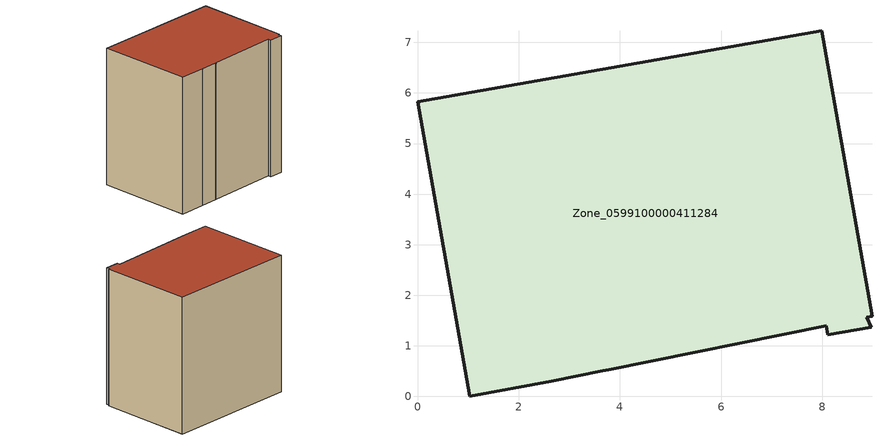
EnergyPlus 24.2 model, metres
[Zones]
Zone_0599100000411284
 floor ground (C_G): 2.65,0.3 1.03,0 0,5.83 7.99,7.23 8.98,1.59 8.88,1.56 8.97,1.37 8.12,1.22 8.08,1.4 3.78,0.53 3.67,0.5 z0
 wall outside (C_F): 8.98,1.59 7.99,7.23 0,5.83 1.03,0 2.65,0.3 3.67,0.5 3.78,0.53 8.08,1.4 8.12,1.22 8.97,1.37 8.88,1.56 8.98,1.59 z0:8.42
 roof outside (C_R): 1.03,0 2.65,0.3 3.67,0.5 3.78,0.53 8.08,1.4 8.12,1.22 8.97,1.37 8.88,1.56 8.98,1.59 7.99,7.23 0,5.83 z8.42
[BUILDING]
Pand.0599100000411284: North Axis=0; Terrain=City; Loads Convergence Tolerance Value=0.04; Temperature Convergence Tolerance Value=0.4; Solar Distribution=FullExterior; Maximum Number of Warmup Days=25; Minimum Number of Warmup Days=1
[Site:Location]
Rotterdam.The.Hague.AP_ZH_NLD Design_Conditions: Latitude=51.96; Longitude=4.45; Time Zone=1; Elevation=-4.5
[SITE:GROUNDTEMPERATURE:BUILDINGSURFACE]
18, 18, 18, 18, 18, 18, 18, 18, 18, 18, 18, 18
[MATERIAL] Thermal Absorptance=0.9; Solar Absorptance=0.7; Visible Absorptance=0.7
Name | Roughness | Thickness | Conductivity | Density | Specific Heat
G.TC.1992-2005 | MediumSmooth | 0.15 | 0.06 | 540 | 1210
F.TC.1992-2005 | Rough | 0.3 | 0.12 | 1920 | 840
R.TC.1992-2005 | MediumRough | 0.2 | 0.08 | 1500 | 1000
[CONSTRUCTION]
C_G: G.TC.1992-2005
C_F: F.TC.1992-2005
C_R: R.TC.1992-2005
[ZONE]
Zone_0599100000411284: Type=1; Multiplier=1; Ceiling Height=Autocalculate; Volume=Autocalculate; Floor Area=autocalculate; Part of Total Floor Area=Yes
[ZONEINFILTRATION:DESIGNFLOWRATE]
Infil_Zone_0599100000411284: Zone or ZoneList or Space or SpaceList=Zone_0599100000411284; Schedule=AlwaysOn; Design Flow Rate Calculation Method=Flow/Area; Flow Rate per Floor Area=0.0015; Constant Term Coefficient=1; Temperature Term Coefficient=0; Velocity Term Coefficient=0; Velocity Squared Term Coefficient=0
[HVACTEMPLATE:ZONE:IDEALLOADSAIRSYSTEM]
Zone_0599100000411284: Maximum Heating Supply Air Temperature=50; Minimum Cooling Supply Air Temperature=13; Maximum Heating Supply Air Humidity Ratio=0.0156; Minimum Cooling Supply Air Humidity Ratio=0.0077; Heating Limit=NoLimit; Cooling Limit=NoLimit; Dehumidification Control Type=ConstantSensibleHeatRatio; Cooling Sensible Heat Ratio=0.7; Dehumidification Setpoint=60; Humidification Control Type=None; Humidification Setpoint=30; Outdoor Air Method=None; Outdoor Air Flow Rate per Person=0.00944; Outdoor Air Flow Rate per Zone Floor Area=0; Outdoor Air Flow Rate per Zone=0; Demand Controlled Ventilation Type=None; Outdoor Air Economizer Type=NoEconomizer; Heat Recovery Type=None; Sensible Heat Recovery Effectiveness=0.7; Latent Heat Recovery Effectiveness=0.65
[ZONECONTROL:THERMOSTAT]
ThermostatControl_Zone_0599100000411284: Zone or ZoneList=Zone_0599100000411284; Control Type Schedule=DualSetpointControlType; Control 1=Thermostat_Zone_0599100000411284; Temperature Difference Between Cutout And Setpoint=0
[THERMOSTATSETPOINT:DUALSETPOINT]
Thermostat_Zone_0599100000411284: Heating Setpoint Temperature Schedule=HeatingSetpoint_Zone_0599100000411284; Cooling Setpoint Temperature Schedule=CoolingSetpoint_Zone_0599100000411284
[SCHEDULE:COMPACT]
HeatingSetpoint_Zone_0599100000411284: Through: 12/31, For: AllDays, Until: 24:00, 21
CoolingSetpoint_Zone_0599100000411284: Through: 12/31, For: AllDays, Until: 24:00, 24
DualSetpointControlType: Through: 12/31, For: AllDays, Until: 24:00, 4
AlwaysOn: Through: 12/31, For: AllDays, Until: 24:00, 1
